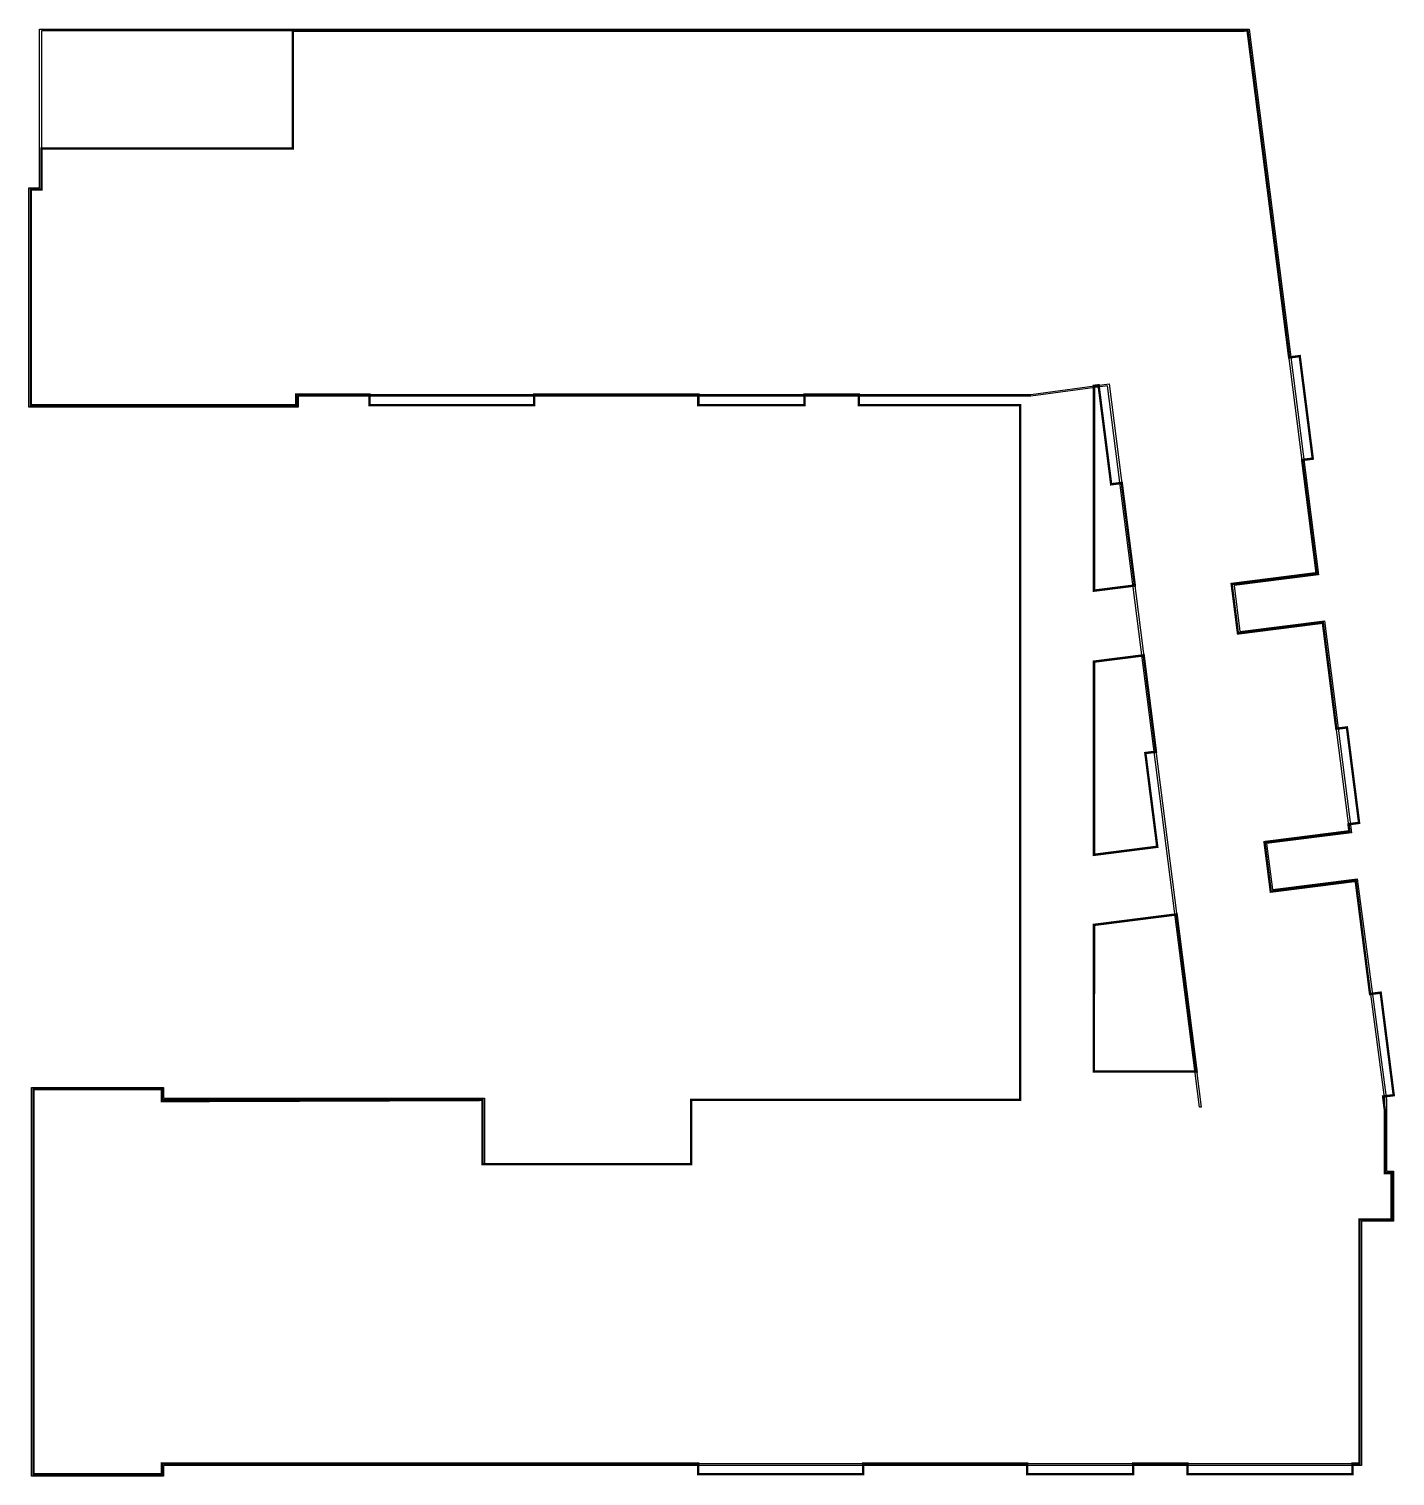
# Model space of a CAD drawing. Header units: millimetres. Extents: x -1048436 to -185795, y -983427 to 400387.
# Drawn here: x -964511 to -887874, y -357594 to -276408 of the extents above; entities that cross this region are included whole.
import ezdxf

# ---------------------------------------------------------------- set-up
doc = ezdxf.new("R2010")
doc.units = ezdxf.units.MM
doc.header["$LTSCALE"] = 500
doc.linetypes.add('DASH', pattern=[0.35, 0.25, -0.1])
doc.layers.add('建-非打-01', color=6, linetype='Continuous', plot=False)

msp = doc.modelspace()

# ---------------------------------------------------------------- linework, layer by layer
msp.add_lwpolyline([(-898850.7, -336906.6), (-903997.6, -296434.9), (-908303.6, -297017.5), (-949411.1, -297017.5), (-949411.1, -297617.5), (-964511.4, -297617.5), (-964511.4, -285317.9), (-963911.4, -285317.9), (-963912.4, -276417.6), (-896059.4, -276417.6), (-892166.9, -307026.2), (-896903.7, -307628.6), (-896575.7, -310207.8), (-891838.9, -309605.4), (-890325, -321509.5), (-895086.6, -322115.1), (-894758.6, -324694.3), (-889997.5, -324088.8), (-888352.7, -336487.4), (-888352.7, -340494), (-887962.7, -340494), (-887962.7, -343294), (-889762.7, -343294), (-889762.7, -356994), (-956962.7, -356994), (-956962.7, -357594), (-964362.7, -357594), (-964362.7, -335794), (-956962.7, -335794), (-956962.7, -336394), (-938962.7, -336394), (-938962.7, -340094), (-939062.7, -340094), (-939062.7, -336494), (-957062.7, -336494), (-957062.7, -335894), (-964262.7, -335894), (-964262.7, -357494), (-957062.7, -357494), (-957062.7, -356894), (-889862.7, -356894), (-889862.7, -343194), (-888062.7, -343194), (-888062.7, -340594), (-888452.7, -340594), (-888452.7, -336494), (-890083.6, -324200.6), (-894845.2, -324806.1), (-895198.5, -322028.5), (-890436.8, -321422.9), (-891925.5, -309717.2), (-896662.3, -310319.6), (-897015.5, -307542), (-892278.7, -306939.6), (-896147.5, -276517.6), (-963812.4, -276517.6), (-963811.4, -285417.9), (-964411.4, -285417.9), (-964411.4, -297517.5), (-949511.1, -297517.5), (-949511.1, -296917.5), (-908310.3, -296917.5), (-903911.1, -296322.3), (-898751.5, -336894)], close=True)
at = {"layer": '建-非打-01', "linetype": 'DASH', "ltscale": 3, "const_width": 134.3}
for points in [[(-889862.7, -343194), (-889862.7, -356894), (-890262.7, -356894.2), (-890262.7, -357494.2), (-899512.7, -357494), (-899512.7, -356894), (-902562.7, -356894), (-902562.7, -357494), (-908512.7, -357494), (-908512.7, -356893.6), (-917712.7, -356894), (-917712.7, -357494), (-926962.7, -357494), (-926962.7, -356894), (-957062.7, -356894), (-957062.7, -357494), (-964262.7, -357494), (-964262.7, -335894), (-957062.7, -335894), (-957062.7, -336560.7), (-939062.7, -336494), (-939062.7, -340094), (-927362.7, -340094), (-927362.7, -336494), (-908911.8, -336493.6), (-908911.8, -297517.6), (-910786.1, -297517.6), (-910786.1, -297517.5), (-917962.7, -297517.5), (-917962.7, -296917.5), (-921011.1, -296917.5), (-921011.1, -297517.5), (-926961.1, -297517.5), (-926961.1, -296917.1), (-936162.7, -296917.5), (-936162.7, -297517.5), (-945412.7, -297517.6), (-945412.7, -296917.6), (-949511.1, -296917.5), (-949511.1, -297517.5), (-957211.4, -297517.5), (-964411.4, -297517.5), (-964411.4, -285417.9), (-963811.4, -285417.9), (-963811.4, -283117.5), (-949711.1, -283117.5), (-949711.1, -276517.5), (-896449.9, -276517.5), (-896152, -276482.1), (-893817.2, -294837), (-893221.9, -294761.3), (-892490.9, -300515), (-893086.1, -300590.7), (-892278.7, -306939.6), (-897040.3, -307545.1), (-896687.1, -310322.8), (-891925.5, -309717.2), (-891168.5, -315669.3), (-890573.3, -315593.6), (-889892.1, -320950.4), (-890487.3, -321026.1), (-890436.8, -321422.9), (-895198.5, -322028.5), (-894845.2, -324806.1), (-890083.6, -324200.6), (-889276.2, -330549.4), (-888681, -330473.7), (-887949.3, -336227.4), (-888544.5, -336303.1), (-888443.9, -337094), (-888443.9, -340594), (-888062.7, -340594), (-888062.7, -343194)], [(-901974.6, -311549.6), (-901288, -316956.2), (-901882.2, -317031.8), (-901213.6, -322289.4), (-904762.1, -322742.1), (-904762.1, -311902)], [(-900126.4, -326082.6), (-899773.2, -328860.2), (-899773.2, -328860.2), (-899041.4, -334613.9), (-899041.4, -334613.9), (-899005.8, -334894), (-904767.7, -334894.1), (-904762.1, -326672.1)]]:
    msp.add_lwpolyline(points, close=True, dxfattribs=at)
msp.add_lwpolyline([(-904506.3, -296397.9), (-904443.2, -296894), (-904443.2, -296894), (-903799.8, -301953.2), (-903205.6, -301877.6), (-902472.9, -307631.2), (-904762.1, -307922.3), (-904762.1, -296430.5), (-904506.3, -296397.9)], dxfattribs=at)

doc.saveas('drawing.dxf')
